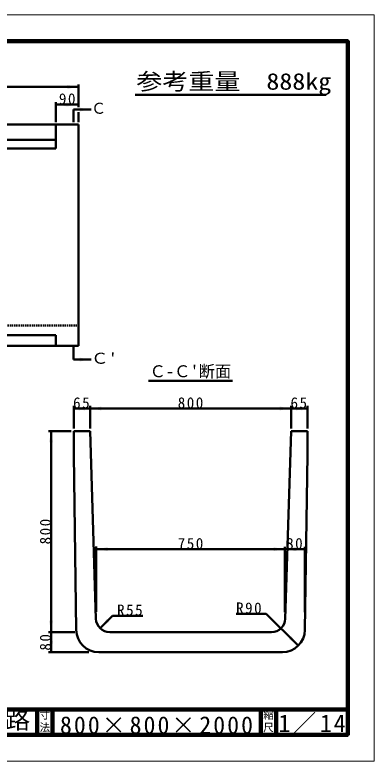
# Model space of a CAD drawing. Units: millimetres, scale not verified. Extents: x -2102 to 2102, y -1485 to 1485.
# Drawn here: x 674 to 2102, y -1485 to 1485 of the extents above; entities that cross this region are included whole.
import ezdxf
from ezdxf.enums import TextEntityAlignment as Align

# ---------------------------------------------------------------- set-up
doc = ezdxf.new("R2010")
doc.units = ezdxf.units.MM
doc.header["$LTSCALE"] = 5
doc.linetypes.add('DOTTED', pattern=[1.75, 0.25, -1.5])
doc.layers.add('0-0_V-nasSTD', color=7, linetype='Continuous', lineweight=50)
doc.layers.add('0-1_0', color=7, linetype='Continuous', lineweight=50)
doc.styles.add('ＭＳ ゴシック', font='')
doc.styles.get('ＭＳ ゴシック').set_extended_font_data('MS Gothic')

msp = doc.modelspace()

# ---------------------------------------------------------------- linework, layer by layer
at = {"layer": '0-0_V-nasSTD'}
for p, q in [((-1073.359, 1198.336), (926.641, 1198.336)), ((926.641, 1208.336), (926.641, 1118.336)), ((836.641, 1138.336), (836.641, 1058.336)), ((836.641, 1128.336), (926.641, 1128.336)), ((906.641, 1058.336), (906.641, 1108.336)), ((976.641, 1108.336), (906.641, 1108.336)), ((926.641, 1098.336), (926.641, 1058.336)), ((926.641, 1048.336), (-1153.359, 1048.336)), ((836.641, 1048.336), (836.641, 953.336)), ((926.641, 168.336), (926.641, 1048.336)), ((-28.359, 988.336), (836.641, 988.336)), ((836.641, 953.336), (-28.359, 953.336)), ((-28.359, 209.688), (836.641, 209.688)), ((836.641, 209.688), (836.641, 168.336)), ((926.641, 168.336), (-973.359, 168.336)), ((906.641, 163.216), (906.641, 113.216)), ((976.641, 113.216), (906.641, 113.216)), ((907.39, -71.526), (907.39, -161.526)), ((907.39, -81.526), (972.39, -81.526)), ((972.39, -71.526), (972.39, -161.526)), ((972.39, -81.526), (1772.39, -81.526)), ((1772.39, -71.526), (1772.39, -161.526)), ((1837.39, -81.526), (1772.39, -81.526)), ((1837.39, -71.526), (1837.39, -161.526)), ((807.39, -171.526), (897.39, -171.526)), ((817.39, -171.526), (817.39, -971.526)), ((907.39, -171.526), (907.39, -266.526)), ((907.39, -171.526), (972.39, -171.526)), ((972.39, -171.526), (995.725, -918.243)), ((1749.055, -918.243), (1772.39, -171.526)), ((1772.39, -171.526), (1837.39, -171.526)), ((1837.39, -171.526), (1837.39, -266.526)), ((907.39, -266.526), (917.266, -962.802)), ((1837.39, -266.526), (1827.514, -962.802)), ((997.39, -631.526), (997.39, -891.526)), ((997.39, -641.526), (1747.39, -641.526)), ((1747.39, -631.84), (1747.39, -891.84)), ((1747.39, -641.526), (1827.39, -641.526)), ((1827.39, -631.84), (1827.39, -891.84)), ((1012.42, -956.019), (1061.917, -906.522)), ((1061.917, -906.522), (1181.917, -906.522)), ((1673.43, -898.336), (1553.43, -898.336)), ((1800.71, -1025.615), (1673.43, -898.336)), ((807.39, -971.526), (912.39, -971.526)), ((817.39, -971.526), (817.39, -1051.526)), ((1050.698, -971.526), (1694.082, -971.526)), ((807.39, -1051.526), (967.39, -1051.526)), ((1007.257, -1051.526), (1737.523, -1051.526))]:
    msp.add_line(p, q, dxfattribs=at)
at = {"layer": '0-0_V-nasSTD', "linetype": 'DOTTED'}
msp.add_line((926.641, 248.336), (-1073.359, 248.336), dxfattribs=at)
at = {"layer": '0-0_V-nasSTD', "lineweight": 100}
for p, q in [((762.5, -1280), (762.5, -1380)), ((822.5, -1280), (822.5, -1380)), ((1652.5, -1280), (1652.5, -1380)), ((1652.5, -1280), (1652.5, -1380)), ((1712.5, -1280), (1712.5, -1380)), ((-1997.5, -1380), (1997.5, -1380))]:
    msp.add_line(p, q, dxfattribs=at)
at = {"layer": '0-0_V-nasSTD', "lineweight": 18}
for points in [[(-2102.5, -1485), (-2102.5, 1485), (2102.5, 1485), (2102.5, -1485)], [(-2002.5, -1385), (-2002.5, 1385), (2002.5, 1385), (2002.5, -1385)]]:
    msp.add_lwpolyline(points, close=True, dxfattribs=at)
at = {"layer": '0-0_V-nasSTD', "lineweight": 100}
msp.add_lwpolyline([(1997.5, -1380), (1997.5, 1380), (-1997.5, 1380)], dxfattribs=at)
at = {"layer": '0-0_V-nasSTD'}
for centre, radius, start, end in [((1050.698, -916.526), 55, 181.78991, 270), ((1694.082, -916.526), 55, 270, 358.21009), ((1007.257, -961.526), 90, 180.81265, 270), ((1737.523, -961.526), 90, 270, 359.18735)]:
    msp.add_arc(centre, radius, start, end, dxfattribs=at)
for points in [[(881.641, 1190.836), (881.641, 1205.836), (926.641, 1198.336)], [(836.641, 1128.336), (881.641, 1120.836), (881.641, 1135.836)], [(881.641, 1120.836), (881.641, 1135.836), (926.641, 1128.336)], [(931.641, 1100.836), (931.641, 1115.836), (976.641, 1108.336)], [(931.641, 105.716), (931.641, 120.716), (976.641, 113.216)], [(907.39, -81.526), (952.39, -89.026), (952.39, -74.026)], [(927.39, -89.026), (927.39, -74.026), (972.39, -81.526)], [(972.39, -81.526), (1017.39, -89.026), (1017.39, -74.026)], [(1727.39, -89.026), (1727.39, -74.026), (1772.39, -81.526)], [(1772.39, -81.526), (1817.39, -89.026), (1817.39, -74.026)], [(1792.39, -89.026), (1792.39, -74.026), (1837.39, -81.526)], [(809.89, -216.526), (817.39, -171.526), (824.89, -216.526)], [(997.39, -641.526), (1042.39, -649.026), (1042.39, -634.026)], [(1702.39, -649.026), (1702.39, -634.026), (1747.39, -641.526)], [(1747.39, -641.526), (1792.39, -649.026), (1792.39, -634.026)], [(1782.39, -649.026), (1782.39, -634.026), (1827.39, -641.526)], [(1012.42, -956.019), (1038.936, -918.896), (1049.543, -929.503)], [(809.89, -926.526), (817.39, -971.526), (824.89, -926.526)], [(809.89, -1016.526), (817.39, -971.526), (824.89, -1016.526)], [(809.89, -1006.526), (817.39, -1051.526), (824.89, -1006.526)], [(1763.587, -999.098), (1774.193, -988.492), (1800.71, -1025.615)]]:
    msp.add_solid(points, dxfattribs=at)
at = {"layer": '0-1_0'}
for p, q in [((1152.5, 1167.5), (1912, 1167.5)), ((1205.262, 28.474), (1539.518, 28.474))]:
    msp.add_line(p, q, dxfattribs=at)
at = {"layer": '0-1_0', "lineweight": 100}
msp.add_line((-1997.5, -1280), (1997.5, -1280), dxfattribs=at)

# ---------------------------------------------------------------- texts
at = {"layer": '0-0_V-nasSTD', "style": 'ＭＳ ゴシック'}
for s, height, width, p in [('参考重量\u3000888kg', 65.98, 1.15, (1156.5, 1167.5)), ("Ｃ'", 43.99, 1.15, (976.641, 83.216)), ('鉄筋コンクリートＵ型水路', 69.65, 1.1, (-519.75, -1377.53))]:
    msp.add_text(s, height=height, dxfattribs=dict(at, width=width)).set_placement(p, align=Align.BOTTOM_LEFT)
for s, height, p in [('Ｃ', 43.99, (976.641, 1078.336)), ("Ｃ-Ｃ'断面", 47.65, (1209.258, 28.474)), ('寸', 30.79, (771.482, -1326.001)), ('縮', 30.79, (1661.482, -1326.001)), ('法', 30.79, (771.476, -1375.99)), ('尺', 30.79, (1661.476, -1375.99))]:
    msp.add_text(s, height=height, dxfattribs=at).set_placement(p, align=Align.BOTTOM_LEFT)
at = {"layer": '0-0_V-nasSTD', "attachment_point": 7, "style": 'ＭＳ ゴシック'}
for s, insert, char_height in [('\\T1.2;90', (848.651, 1128.336), 43.99), ('\\T1.2;65', (905.078, -81.526), 43.99), ('\\T1.2;800', (1321.403, -81.526), 43.99), ('\\T1.2;65', (1770.078, -81.526), 43.99), ('\\T1.2;750', (1321.403, -641.526), 43.99), ('\\T1.2;80', (1752.578, -641.526), 43.99), ('\\T1.2;R90', (1553.43, -898.336), 43.99), ('\\T1.2;R55', (1079.917, -906.522), 43.99), ('\\T1.16;1／14', (1722, -1377.418), 69.65), ('\\T1.17;800×800×2000', (852.75, -1377.53), 69.65)]:
    msp.add_mtext(s, dxfattribs=dict(at, insert=insert, char_height=char_height))
at = {"layer": '0-0_V-nasSTD', "char_height": 43.99, "attachment_point": 7, "rotation": 90, "style": 'ＭＳ ゴシック'}
for s, insert in [('\\T1.2;800', (817.39, -622.513)), ('\\T1.2;80', (817.401, -1045.314))]:
    msp.add_mtext(s, dxfattribs=dict(at, insert=insert))

doc.saveas('drawing.dxf')
